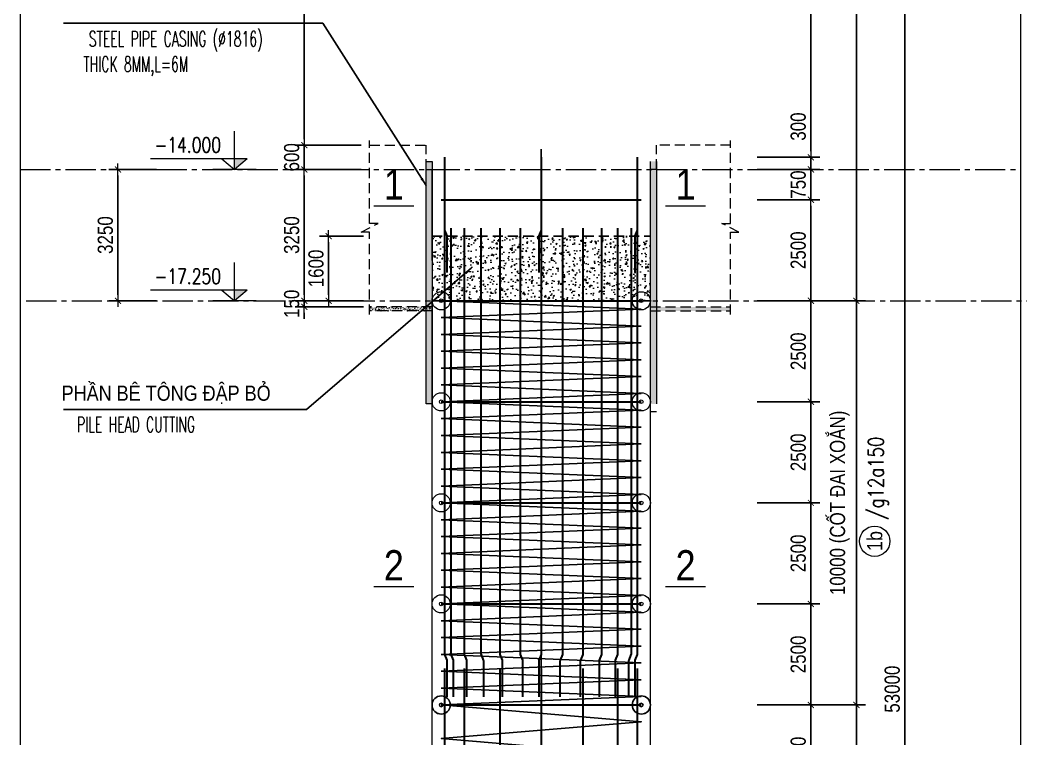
# Model space of a CAD drawing. Header units: millimetres. Extents: x -2123450 to -961021, y -260876 to 649159.
# Drawn here: x -1934815 to -1909907, y 478221 to 496004 of the extents above; entities that cross this region are included whole.
import ezdxf
from ezdxf.enums import TextEntityAlignment as Align

# ---------------------------------------------------------------- set-up
doc = ezdxf.new("R2010")
doc.units = ezdxf.units.MM
doc.header["$LTSCALE"] = 1000
doc.header["$MEASUREMENT"] = 0
doc.header["$PDMODE"] = 66
for name, pattern in [('CENTER', [2, 1.25, -0.25, 0.25, -0.25]), ('CENTER2', [1.125, 0.75, -0.125, 0.125, -0.125]), ('HIDDEN', [0.375, 0.25, -0.125])]:
    doc.linetypes.add(name, pattern=pattern)
doc.layers.get('DEFPOINTS').update_dxf_attribs({"linetype": 'CONTINUOUS'})
for name, color, linetype in [('01AXIS', 5, 'CENTER'), ('03BORER', 3, 'CONTINUOUS'), ('HIDEN', 9, 'HIDDEN'), ('NDC_S_REBAR DES.', 2, 'CONTINUOUS'), ('TEXT', 7, 'CONTINUOUS')]:
    doc.layers.add(name, color=color, linetype=linetype)
for name, color, linetype, lineweight in [('NDC_S_AXIS', 5, 'CENTER2', 15), ('NDC_S_CONTINUOUS', 3, 'CONTINUOUS', 20), ('NDC_S_DIM', 1, 'CONTINUOUS', 9), ('NDC_S_FOUNDATION NAME', 7, 'CONTINUOUS', 20), ('NDC_S_HATCH COLUMN AND WALL', 251, 'CONTINUOUS', 13), ('NDC_S_HATCH MATERIAL', 8, 'CONTINUOUS', 13), ('NDC_S_LEADER', 1, 'CONTINUOUS', 9), ('NDC_S_LEVEL', 3, 'CONTINUOUS', 20), ('NDC_S_LEVEL TEXT', 7, 'CONTINUOUS', 20), ('NDC_S_REBAR', 4, 'CONTINUOUS', 35), ('NDC_S_REBAR NO.', 7, 'CONTINUOUS', 20), ('NDC_S_REBAR NO. BOX', 1, 'CONTINUOUS', 9), ('NDC_S_REBAR SECTION', 6, 'CONTINUOUS', 25), ('NDC_S_STIRRUP', 2, 'CONTINUOUS', 25), ('NDC_S_VN TITLE', 6, 'CONTINUOUS', 9)]:
    doc.layers.add(name, color=color, linetype=linetype, lineweight=lineweight)
doc.styles.add('NDC_ARIAL', font='arial.ttf', dxfattribs={"width": 0.8})
doc.styles.add('NDC_ROMANS', font='romans.shx', dxfattribs={"width": 0.8, "bigfont": 'vns.shx'})
doc.styles.get("Standard").update_dxf_attribs({"font": 'romans.shx', "bigfont": 'vns.shx'})
doc.dimstyles.new('NDC_1-100', dxfattribs={"dimscale": 100, "dimtxt": 2.2, "dimasz": 1, "dimexe": 1.5, "dimexo": 2, "dimgap": 0.8, "dimtad": 1, "dimdec": 0, "dimdsep": 46, "dimtxsty": 'NDC_ARIAL', "dimblk": 'DIMMARK', "dimcen": 49999.938995, "dimdle": 1.5, "dimclrd": 1, "dimclre": 1, "dimclrt": 3, "dimadec": 0, "dimazin": 0, "dimtfac": 1, "dimtdec": 0, "dimtix": 1, "dimtmove": 2, "dimatfit": 3, "dimfxl": 1, "dimarcsym": 0})
doc.dimstyles.new('NDC_1-150', dxfattribs={"dimscale": 150, "dimtxt": 2.5, "dimasz": 1, "dimexe": 1.5, "dimexo": 0, "dimgap": 0.8, "dimtad": 1, "dimdec": 0, "dimdsep": 46, "dimtxsty": 'NDC_ARIAL', "dimblk": 'DIMMARK', "dimcen": 49999.938995, "dimdle": 1.5, "dimclrd": 1, "dimclre": 1, "dimclrt": 3, "dimadec": 0, "dimazin": 0, "dimtfac": 1, "dimtdec": 0, "dimtix": 1, "dimtmove": 2, "dimatfit": 3, "dimfxl": 1, "dimarcsym": 0})

# ---------------------------------------------------------------- blocks, each defined once
blk = doc.blocks.new('CON KE')
at = {"layer": 'NDC_S_CONTINUOUS'}
for radius in [225, 45]:
    blk.add_circle((-285322, 378614), radius, dxfattribs=at)
blk = doc.blocks.new('DIMMARK')
at = {"layer": 'NDC_S_DIM', "color": 1}
blk.add_line((-1.5, 0), (1, 0), dxfattribs=at)
at = {"layer": 'NDC_S_DIM', "color": 2, "const_width": 0.15}
blk.add_lwpolyline([(-0.5, -0.5), (0.5, 0.5)], dxfattribs=at)
blk = doc.blocks.new('*D240')
at = {"layer": 'DEFPOINTS', "color": 0, "transparency": 16777216}
for p in [(-1727342, 365106), (-1726013, 365106), (-1727342, 362606)]:
    blk.add_point(p, dxfattribs=at)
at = {"layer": 'NDC_S_DIM', "color": 1, "lineweight": -2, "transparency": 16777216}
for p, q in [((-1727342, 365106), (-1725788, 365106)), ((-1726013, 362756), (-1726013, 364956)), ((-1727342, 362606), (-1725788, 362606))]:
    blk.add_line(p, q, dxfattribs=at)
at = {"layer": 'NDC_S_DIM', "color": 1, "lineweight": -2, "transparency": 16777216, "xscale": 150, "yscale": 150, "zscale": 150}
for p, rotation in [((-1726013, 365106), 90), ((-1726013, 362606), 270)]:
    blk.add_blockref('DIMMARK', p, dxfattribs=dict(at, rotation=rotation))
at = {"layer": 'NDC_S_DIM', "color": 3, "transparency": 16777216, "insert": (-1726324, 363856), "char_height": 375, "attachment_point": 5, "rotation": 90, "style": 'NDC_ARIAL'}
blk.add_mtext('2500', dxfattribs=at)
blk = doc.blocks.new('*D241')
at = {"layer": 'DEFPOINTS', "color": 0, "transparency": 16777216}
for p in [(-1727342, 367606), (-1726013, 367606), (-1727342, 365106)]:
    blk.add_point(p, dxfattribs=at)
at = {"layer": 'NDC_S_DIM', "color": 1, "lineweight": -2, "transparency": 16777216}
for p, q in [((-1727342, 367606), (-1725788, 367606)), ((-1726013, 365256), (-1726013, 367456)), ((-1727342, 365106), (-1725788, 365106))]:
    blk.add_line(p, q, dxfattribs=at)
at = {"layer": 'NDC_S_DIM', "color": 1, "lineweight": -2, "transparency": 16777216, "xscale": 150, "yscale": 150, "zscale": 150}
for p, rotation in [((-1726013, 367606), 90), ((-1726013, 365106), 270)]:
    blk.add_blockref('DIMMARK', p, dxfattribs=dict(at, rotation=rotation))
at = {"layer": 'NDC_S_DIM', "color": 3, "transparency": 16777216, "insert": (-1726324, 366356), "char_height": 375, "attachment_point": 5, "rotation": 90, "style": 'NDC_ARIAL'}
blk.add_mtext('2500', dxfattribs=at)
blk = doc.blocks.new('*D242')
at = {"layer": 'DEFPOINTS', "color": 0, "transparency": 16777216}
for p in [(-1727342, 370106), (-1726013, 370106), (-1727342, 367606)]:
    blk.add_point(p, dxfattribs=at)
at = {"layer": 'NDC_S_DIM', "color": 1, "lineweight": -2, "transparency": 16777216}
for p, q in [((-1727342, 370106), (-1725788, 370106)), ((-1726013, 367756), (-1726013, 369956)), ((-1727342, 367606), (-1725788, 367606))]:
    blk.add_line(p, q, dxfattribs=at)
at = {"layer": 'NDC_S_DIM', "color": 1, "lineweight": -2, "transparency": 16777216, "xscale": 150, "yscale": 150, "zscale": 150}
for p, rotation in [((-1726013, 370106), 90), ((-1726013, 367606), 270)]:
    blk.add_blockref('DIMMARK', p, dxfattribs=dict(at, rotation=rotation))
at = {"layer": 'NDC_S_DIM', "color": 3, "transparency": 16777216, "insert": (-1726324, 368856), "char_height": 375, "attachment_point": 5, "rotation": 90, "style": 'NDC_ARIAL'}
blk.add_mtext('2500', dxfattribs=at)
blk = doc.blocks.new('*D243')
at = {"layer": 'DEFPOINTS', "color": 0, "transparency": 16777216}
for p in [(-1727342, 372606), (-1726013, 372606), (-1727342, 370106)]:
    blk.add_point(p, dxfattribs=at)
at = {"layer": 'NDC_S_DIM', "color": 1, "lineweight": -2, "transparency": 16777216}
for p, q in [((-1727342, 372606), (-1725788, 372606)), ((-1726013, 370256), (-1726013, 372456)), ((-1727342, 370106), (-1725788, 370106))]:
    blk.add_line(p, q, dxfattribs=at)
at = {"layer": 'NDC_S_DIM', "color": 1, "lineweight": -2, "transparency": 16777216, "xscale": 150, "yscale": 150, "zscale": 150}
for p, rotation in [((-1726013, 372606), 90), ((-1726013, 370106), 270)]:
    blk.add_blockref('DIMMARK', p, dxfattribs=dict(at, rotation=rotation))
at = {"layer": 'NDC_S_DIM', "color": 3, "transparency": 16777216, "insert": (-1726324, 371356), "char_height": 375, "attachment_point": 5, "rotation": 90, "style": 'NDC_ARIAL'}
blk.add_mtext('2500', dxfattribs=at)
blk = doc.blocks.new('*D1496')
at = {"layer": 'DEFPOINTS', "color": 0, "transparency": 16777216}
for p in [(-1727342, 359547), (-1726013, 359547), (-1727342, 357047)]:
    blk.add_point(p, dxfattribs=at)
at = {"layer": 'NDC_S_DIM', "color": 1, "lineweight": -2, "transparency": 16777216}
for p, q in [((-1727342, 359547), (-1725788, 359547)), ((-1726013, 357197), (-1726013, 359397)), ((-1727342, 357047), (-1725788, 357047))]:
    blk.add_line(p, q, dxfattribs=at)
at = {"layer": 'NDC_S_DIM', "color": 1, "lineweight": -2, "transparency": 16777216, "xscale": 150, "yscale": 150, "zscale": 150}
for p, rotation in [((-1726013, 359547), 90), ((-1726013, 357047), 270)]:
    blk.add_blockref('DIMMARK', p, dxfattribs=dict(at, rotation=rotation))
at = {"layer": 'NDC_S_DIM', "color": 3, "transparency": 16777216, "insert": (-1726324, 358297), "char_height": 375, "attachment_point": 5, "rotation": 90, "style": 'NDC_ARIAL'}
blk.add_mtext('2500', dxfattribs=at)
blk = doc.blocks.new('*D1668')
at = {"layer": 'DEFPOINTS', "color": 0, "transparency": 16777216}
for p in [(-1916580, 489060), (-1916580, 479060), (-1914126, 479060)]:
    blk.add_point(p, dxfattribs=at)
at = {"layer": 'NDC_S_DIM', "color": 1, "lineweight": -2, "transparency": 16777216}
for p, q in [((-1916580, 489060), (-1913901, 489060)), ((-1914126, 488910), (-1914126, 479210)), ((-1916580, 479060), (-1913901, 479060))]:
    blk.add_line(p, q, dxfattribs=at)
at = {"layer": 'NDC_S_DIM', "color": 1, "lineweight": -2, "transparency": 16777216, "xscale": 150, "yscale": 150, "zscale": 150}
for p, rotation in [((-1914126, 489060), 90), ((-1914126, 479060), 270)]:
    blk.add_blockref('DIMMARK', p, dxfattribs=dict(at, rotation=rotation))
at = {"layer": 'NDC_S_DIM', "color": 3, "transparency": 16777216, "insert": (-1914536, 484060), "char_height": 375, "attachment_point": 5, "rotation": 90, "style": 'NDC_ARIAL'}
blk.add_mtext('10000 (CỐT ĐAI XOẮN)', dxfattribs=at)
blk = doc.blocks.new('*D1669')
at = {"layer": 'DEFPOINTS', "color": 0, "transparency": 16777216}
for p in [(-1915380, 505950), (-1915380, 452950), (-1912926, 452950)]:
    blk.add_point(p, dxfattribs=at)
at = {"layer": 'NDC_S_DIM', "color": 1, "lineweight": -2, "transparency": 16777216}
for p, q in [((-1915380, 505950), (-1912701, 505950)), ((-1912926, 505800), (-1912926, 453100)), ((-1915380, 452950), (-1912701, 452950))]:
    blk.add_line(p, q, dxfattribs=at)
at = {"layer": 'NDC_S_DIM', "color": 1, "lineweight": -2, "transparency": 16777216, "xscale": 150, "yscale": 150, "zscale": 150}
for p, rotation in [((-1912926, 505950), 90), ((-1912926, 452950), 270)]:
    blk.add_blockref('DIMMARK', p, dxfattribs=dict(at, rotation=rotation))
at = {"layer": 'NDC_S_DIM', "color": 3, "transparency": 16777216, "insert": (-1913237, 479450), "char_height": 375, "attachment_point": 5, "rotation": 90, "style": 'NDC_ARIAL'}
blk.add_mtext('53000', dxfattribs=at)
blk = doc.blocks.new('*D1670')
at = {"layer": 'DEFPOINTS', "color": 0, "transparency": 16777216}
for p in [(-1916580, 479060), (-1916580, 452950), (-1914126, 452950)]:
    blk.add_point(p, dxfattribs=at)
at = {"layer": 'NDC_S_DIM', "color": 1, "lineweight": -2, "transparency": 16777216}
for p, q in [((-1916580, 479060), (-1913901, 479060)), ((-1914126, 478910), (-1914126, 453100)), ((-1916580, 452950), (-1913901, 452950))]:
    blk.add_line(p, q, dxfattribs=at)
at = {"layer": 'NDC_S_DIM', "color": 1, "lineweight": -2, "transparency": 16777216, "xscale": 150, "yscale": 150, "zscale": 150}
for p, rotation in [((-1914126, 479060), 90), ((-1914126, 452950), 270)]:
    blk.add_blockref('DIMMARK', p, dxfattribs=dict(at, rotation=rotation))
at = {"layer": 'NDC_S_DIM', "color": 3, "transparency": 16777216, "insert": (-1914536, 466005), "char_height": 375, "attachment_point": 5, "rotation": 90, "style": 'NDC_ARIAL'}
blk.add_mtext('26110 (CỐT ĐAI XOẮN)', dxfattribs=at)
blk = doc.blocks.new('*D1656')
at = {"layer": 'DEFPOINTS', "color": 0, "transparency": 16777216}
for p in [(-1926381, 505950), (-1927784, 492910), (-1926381, 492910)]:
    blk.add_point(p, dxfattribs=at)
at = {"layer": 'NDC_S_DIM', "color": 1, "lineweight": -2, "transparency": 16777216}
for p, q in [((-1926381, 505950), (-1928009, 505950)), ((-1927784, 505800), (-1927784, 493060)), ((-1926381, 492910), (-1928009, 492910))]:
    blk.add_line(p, q, dxfattribs=at)
at = {"layer": 'NDC_S_DIM', "color": 1, "lineweight": -2, "transparency": 16777216, "xscale": 150, "yscale": 150, "zscale": 150}
for p, rotation in [((-1927784, 505950), 90), ((-1927784, 492910), 270)]:
    blk.add_blockref('DIMMARK', p, dxfattribs=dict(at, rotation=rotation))
at = {"layer": 'NDC_S_DIM', "color": 3, "transparency": 16777216, "insert": (-1928096, 499430), "char_height": 375, "attachment_point": 5, "rotation": 90, "style": 'NDC_ARIAL'}
blk.add_mtext('13040', dxfattribs=at)
blk = doc.blocks.new('*D1657')
at = {"layer": 'DEFPOINTS', "color": 0, "transparency": 16777216}
for p in [(-1926381, 492310), (-1927784, 489060), (-1926381, 489060)]:
    blk.add_point(p, dxfattribs=at)
at = {"layer": 'NDC_S_DIM', "color": 1, "lineweight": -2, "transparency": 16777216}
for p, q in [((-1926381, 492310), (-1928009, 492310)), ((-1927784, 492160), (-1927784, 489210)), ((-1926381, 489060), (-1928009, 489060))]:
    blk.add_line(p, q, dxfattribs=at)
at = {"layer": 'NDC_S_DIM', "color": 1, "lineweight": -2, "transparency": 16777216, "xscale": 150, "yscale": 150, "zscale": 150}
for p, rotation in [((-1927784, 492310), 90), ((-1927784, 489060), 270)]:
    blk.add_blockref('DIMMARK', p, dxfattribs=dict(at, rotation=rotation))
at = {"layer": 'NDC_S_DIM', "color": 3, "transparency": 16777216, "insert": (-1928096, 490685), "char_height": 375, "attachment_point": 5, "rotation": 90, "style": 'NDC_ARIAL'}
blk.add_mtext('3250', dxfattribs=at)
blk = doc.blocks.new('*D1658')
at = {"layer": 'DEFPOINTS', "color": 0, "transparency": 16777216}
for p in [(-1926316, 489060), (-1927784, 488910), (-1926316, 488910)]:
    blk.add_point(p, dxfattribs=at)
at = {"layer": 'NDC_S_DIM', "color": 1, "lineweight": -2, "transparency": 16777216}
for p, q in [((-1927784, 489210), (-1927784, 489360)), ((-1926316, 489060), (-1928009, 489060)), ((-1927784, 489060), (-1927784, 488910)), ((-1926316, 488910), (-1928009, 488910)), ((-1927784, 488760), (-1927784, 488610))]:
    blk.add_line(p, q, dxfattribs=at)
at = {"layer": 'NDC_S_DIM', "color": 1, "lineweight": -2, "transparency": 16777216, "xscale": 150, "yscale": 150, "zscale": 150}
for p, rotation in [((-1927784, 489060), 270), ((-1927784, 488910), 90)]:
    blk.add_blockref('DIMMARK', p, dxfattribs=dict(at, rotation=rotation))
at = {"layer": 'NDC_S_DIM', "color": 3, "transparency": 16777216, "insert": (-1928096, 488985), "char_height": 375, "attachment_point": 5, "rotation": 90, "style": 'NDC_ARIAL'}
blk.add_mtext('150', dxfattribs=at)
blk = doc.blocks.new('*D1659')
at = {"layer": 'DEFPOINTS', "color": 0, "transparency": 16777216}
for p in [(-1926316, 490660), (-1927182, 489060), (-1926316, 489060)]:
    blk.add_point(p, dxfattribs=at)
at = {"layer": 'NDC_S_DIM', "color": 1, "lineweight": -2, "transparency": 16777216}
for p, q in [((-1926316, 490660), (-1927407, 490660)), ((-1927182, 490510), (-1927182, 489210)), ((-1926316, 489060), (-1927407, 489060))]:
    blk.add_line(p, q, dxfattribs=at)
at = {"layer": 'NDC_S_DIM', "color": 1, "lineweight": -2, "transparency": 16777216, "xscale": 150, "yscale": 150, "zscale": 150}
for p, rotation in [((-1927182, 490660), 90), ((-1927182, 489060), 270)]:
    blk.add_blockref('DIMMARK', p, dxfattribs=dict(at, rotation=rotation))
at = {"layer": 'NDC_S_DIM', "color": 3, "transparency": 16777216, "insert": (-1927494, 489860), "char_height": 375, "attachment_point": 5, "rotation": 90, "style": 'NDC_ARIAL'}
blk.add_mtext('1600', dxfattribs=at)
blk = doc.blocks.new('*D1660')
at = {"layer": 'DEFPOINTS', "color": 0, "transparency": 16777216}
for p in [(-1916580, 491560), (-1916580, 489060), (-1915251, 489060)]:
    blk.add_point(p, dxfattribs=at)
at = {"layer": 'NDC_S_DIM', "color": 1, "lineweight": -2, "transparency": 16777216}
for p, q in [((-1916580, 491560), (-1915026, 491560)), ((-1915251, 491410), (-1915251, 489210)), ((-1916580, 489060), (-1915026, 489060))]:
    blk.add_line(p, q, dxfattribs=at)
at = {"layer": 'NDC_S_DIM', "color": 1, "lineweight": -2, "transparency": 16777216, "xscale": 150, "yscale": 150, "zscale": 150}
for p, rotation in [((-1915251, 491560), 90), ((-1915251, 489060), 270)]:
    blk.add_blockref('DIMMARK', p, dxfattribs=dict(at, rotation=rotation))
at = {"layer": 'NDC_S_DIM', "color": 3, "transparency": 16777216, "insert": (-1915563, 490310), "char_height": 375, "attachment_point": 5, "rotation": 90, "style": 'NDC_ARIAL'}
blk.add_mtext('2500', dxfattribs=at)
blk = doc.blocks.new('*D1661')
at = {"layer": 'DEFPOINTS', "color": 0, "transparency": 16777216}
for p in [(-1916580, 505950), (-1914126, 505950), (-1916580, 489060)]:
    blk.add_point(p, dxfattribs=at)
at = {"layer": 'NDC_S_DIM', "color": 1, "lineweight": -2, "transparency": 16777216}
for p, q in [((-1916580, 505950), (-1913901, 505950)), ((-1914126, 489210), (-1914126, 505800)), ((-1916580, 489060), (-1913901, 489060))]:
    blk.add_line(p, q, dxfattribs=at)
at = {"layer": 'NDC_S_DIM', "color": 1, "lineweight": -2, "transparency": 16777216, "xscale": 150, "yscale": 150, "zscale": 150}
for p, rotation in [((-1914126, 505950), 90), ((-1914126, 489060), 270)]:
    blk.add_blockref('DIMMARK', p, dxfattribs=dict(at, rotation=rotation))
at = {"layer": 'NDC_S_DIM', "color": 3, "transparency": 16777216, "insert": (-1914437, 497505), "char_height": 375, "attachment_point": 5, "rotation": 90, "style": 'NDC_ARIAL'}
blk.add_mtext('16890', dxfattribs=at)
blk = doc.blocks.new('*D1662')
at = {"layer": 'DEFPOINTS', "color": 0, "transparency": 16777216}
for p in [(-1916580, 505950), (-1915251, 505950), (-1916580, 492610)]:
    blk.add_point(p, dxfattribs=at)
at = {"layer": 'NDC_S_DIM', "color": 1, "lineweight": -2, "transparency": 16777216}
for p, q in [((-1916580, 505950), (-1915026, 505950)), ((-1915251, 492760), (-1915251, 505800)), ((-1916580, 492610), (-1915026, 492610))]:
    blk.add_line(p, q, dxfattribs=at)
at = {"layer": 'NDC_S_DIM', "color": 1, "lineweight": -2, "transparency": 16777216, "xscale": 150, "yscale": 150, "zscale": 150}
for p, rotation in [((-1915251, 505950), 90), ((-1915251, 492610), 270)]:
    blk.add_blockref('DIMMARK', p, dxfattribs=dict(at, rotation=rotation))
at = {"layer": 'NDC_S_DIM', "color": 3, "transparency": 16777216, "insert": (-1915563, 499280), "char_height": 375, "attachment_point": 5, "rotation": 90, "style": 'NDC_ARIAL'}
blk.add_mtext('13340', dxfattribs=at)
blk = doc.blocks.new('*D1663')
at = {"layer": 'DEFPOINTS', "color": 0, "transparency": 16777216}
for p in [(-1916580, 492310), (-1916580, 491560), (-1915251, 491560)]:
    blk.add_point(p, dxfattribs=at)
at = {"layer": 'NDC_S_DIM', "color": 1, "lineweight": -2, "transparency": 16777216}
for p, q in [((-1915251, 492460), (-1915251, 492610)), ((-1916580, 492310), (-1915026, 492310)), ((-1915251, 492310), (-1915251, 491560)), ((-1916580, 491560), (-1915026, 491560)), ((-1915251, 491410), (-1915251, 491260))]:
    blk.add_line(p, q, dxfattribs=at)
at = {"layer": 'NDC_S_DIM', "color": 1, "lineweight": -2, "transparency": 16777216, "xscale": 150, "yscale": 150, "zscale": 150}
for p, rotation in [((-1915251, 492310), 270), ((-1915251, 491560), 90)]:
    blk.add_blockref('DIMMARK', p, dxfattribs=dict(at, rotation=rotation))
at = {"layer": 'NDC_S_DIM', "color": 3, "transparency": 16777216, "insert": (-1915563, 491935), "char_height": 375, "attachment_point": 5, "rotation": 90, "style": 'NDC_ARIAL'}
blk.add_mtext('750', dxfattribs=at)
blk = doc.blocks.new('*D1664')
at = {"layer": 'DEFPOINTS', "color": 0, "transparency": 16777216}
for p in [(-1916580, 492610), (-1916580, 492310), (-1915251, 492310)]:
    blk.add_point(p, dxfattribs=at)
at = {"layer": 'NDC_S_DIM', "color": 1, "lineweight": -2, "transparency": 16777216}
for p, q in [((-1915251, 492760), (-1915251, 492910)), ((-1916580, 492610), (-1915026, 492610)), ((-1915251, 492610), (-1915251, 492310)), ((-1916580, 492310), (-1915026, 492310)), ((-1915251, 492160), (-1915251, 492010))]:
    blk.add_line(p, q, dxfattribs=at)
at = {"layer": 'NDC_S_DIM', "color": 1, "lineweight": -2, "transparency": 16777216, "xscale": 150, "yscale": 150, "zscale": 150}
for p, rotation in [((-1915251, 492610), 270), ((-1915251, 492310), 90)]:
    blk.add_blockref('DIMMARK', p, dxfattribs=dict(at, rotation=rotation))
at = {"layer": 'NDC_S_DIM', "color": 3, "transparency": 16777216, "insert": (-1915563, 493370), "char_height": 375, "attachment_point": 5, "rotation": 90, "style": 'NDC_ARIAL'}
blk.add_mtext('300', dxfattribs=at)
blk = doc.blocks.new('COT CAO DO')
at = {"layer": 'NDC_S_LEVEL'}
h = blk.add_hatch(color=256, dxfattribs=at)
h.dxf.hatch_style = 1
h.paths.add_polyline_path([(48207, 284502), (48521, 284502), (48207, 284239)])
for p, q in [((48207, 284239), (48207, 285183)), ((48521, 284502), (46132, 284502)), ((47893, 284502), (48207, 284239)), ((48521, 284502), (48207, 284239)), ((48745, 284239), (47669, 284239))]:
    blk.add_line(p, q, dxfattribs=at)
blk = doc.blocks.new('*D1665')
at = {"layer": 'DEFPOINTS', "color": 0, "transparency": 16777216}
for p in [(-1927784, 492910), (-1926381, 492910), (-1926381, 492310)]:
    blk.add_point(p, dxfattribs=at)
at = {"layer": 'NDC_S_DIM', "color": 1, "lineweight": -2, "transparency": 16777216}
for p, q in [((-1927784, 493060), (-1927784, 493210)), ((-1926381, 492910), (-1928009, 492910)), ((-1927784, 492310), (-1927784, 492910)), ((-1926381, 492310), (-1928009, 492310)), ((-1927784, 492160), (-1927784, 492010))]:
    blk.add_line(p, q, dxfattribs=at)
at = {"layer": 'NDC_S_DIM', "color": 1, "lineweight": -2, "transparency": 16777216, "xscale": 150, "yscale": 150, "zscale": 150}
for p, rotation in [((-1927784, 492910), 270), ((-1927784, 492310), 90)]:
    blk.add_blockref('DIMMARK', p, dxfattribs=dict(at, rotation=rotation))
at = {"layer": 'NDC_S_DIM', "color": 3, "transparency": 16777216, "insert": (-1928096, 492610), "char_height": 375, "attachment_point": 5, "rotation": 90, "style": 'NDC_ARIAL'}
blk.add_mtext('600', dxfattribs=at)
blk = doc.blocks.new('*D1671')
at = {"layer": 'DEFPOINTS', "color": 0, "transparency": 16777216}
for p in [(-1931444, 492310), (-1932394, 489060), (-1931444, 489060)]:
    blk.add_point(p, dxfattribs=at)
at = {"layer": 'NDC_S_DIM', "color": 1, "lineweight": -2, "transparency": 16777216}
for p, q in [((-1931444, 492310), (-1932619, 492310)), ((-1932394, 492160), (-1932394, 489210)), ((-1931444, 489060), (-1932619, 489060))]:
    blk.add_line(p, q, dxfattribs=at)
at = {"layer": 'NDC_S_DIM', "color": 1, "lineweight": -2, "transparency": 16777216, "xscale": 150, "yscale": 150, "zscale": 150}
for p, rotation in [((-1932394, 492310), 90), ((-1932394, 489060), 270)]:
    blk.add_blockref('DIMMARK', p, dxfattribs=dict(at, rotation=rotation))
at = {"layer": 'NDC_S_DIM', "color": 3, "transparency": 16777216, "insert": (-1932706, 490685), "char_height": 375, "attachment_point": 5, "rotation": 90, "style": 'NDC_ARIAL'}
blk.add_mtext('3250', dxfattribs=at)
blk = doc.blocks.new('*U239')
at = {"layer": 'NDC_S_REBAR'}
for p, q in [((-1735159.4, 372606.2), (-1730209.4, 372606.2)), ((-1735159.4, 370106.2), (-1730209.4, 370106.2)), ((-1735159.4, 370106.2), (-1730209.4, 370106.2)), ((-1735159.4, 367606.2), (-1730209.4, 367606.2)), ((-1735159.4, 367606.2), (-1730209.4, 367606.2)), ((-1735159.4, 365106.2), (-1730209.4, 365106.2)), ((-1735159.4, 365106.2), (-1730209.4, 365106.2)), ((-1735159.4, 362606.2), (-1730209.4, 362606.2))]:
    blk.add_line(p, q, dxfattribs=at)
at = {"layer": 'NDC_S_STIRRUP'}
for p, q in [((-1730209.4, 372397.9), (-1735159.4, 372606.2)), ((-1735159.4, 372189.6), (-1730209.4, 372397.9)), ((-1730209.4, 371981.2), (-1735159.4, 372189.6)), ((-1735159.4, 371772.9), (-1730209.4, 371981.2)), ((-1730209.4, 371564.6), (-1735159.4, 371772.9)), ((-1735159.4, 371356.2), (-1730209.4, 371564.6)), ((-1730209.4, 371147.9), (-1735159.4, 371356.2)), ((-1735159.4, 370939.6), (-1730209.4, 371147.9)), ((-1730209.4, 370731.2), (-1735159.4, 370939.6)), ((-1735159.4, 370522.9), (-1730209.4, 370731.2)), ((-1730209.4, 370314.6), (-1735159.4, 370522.9)), ((-1735159.4, 370106.2), (-1730209.4, 370314.6)), ((-1730209.4, 369897.9), (-1735159.4, 370106.2)), ((-1735159.4, 369689.6), (-1730209.4, 369897.9)), ((-1730209.4, 369481.2), (-1735159.4, 369689.6)), ((-1735159.4, 369272.9), (-1730209.4, 369481.2)), ((-1730209.4, 369064.6), (-1735159.4, 369272.9)), ((-1735159.4, 368856.2), (-1730209.4, 369064.6)), ((-1730209.4, 368647.9), (-1735159.4, 368856.2)), ((-1735159.4, 368439.6), (-1730209.4, 368647.9)), ((-1730209.4, 368231.2), (-1735159.4, 368439.6)), ((-1735159.4, 368022.9), (-1730209.4, 368231.2)), ((-1730209.4, 367814.6), (-1735159.4, 368022.9)), ((-1735159.4, 367606.2), (-1730209.4, 367814.6)), ((-1730209.4, 367397.9), (-1735159.4, 367606.2)), ((-1735159.4, 367189.6), (-1730209.4, 367397.9)), ((-1730209.4, 366981.2), (-1735159.4, 367189.6)), ((-1735159.4, 366772.9), (-1730209.4, 366981.2)), ((-1730209.4, 366564.6), (-1735159.4, 366772.9)), ((-1735159.4, 366356.2), (-1730209.4, 366564.6)), ((-1730209.4, 366147.9), (-1735159.4, 366356.2)), ((-1735159.4, 365939.6), (-1730209.4, 366147.9)), ((-1730209.4, 365731.2), (-1735159.4, 365939.6)), ((-1735159.4, 365522.9), (-1730209.4, 365731.2)), ((-1730209.4, 365314.6), (-1735159.4, 365522.9)), ((-1735159.4, 365106.2), (-1730209.4, 365314.6)), ((-1730209.4, 364897.9), (-1735159.4, 365106.2)), ((-1735159.4, 364689.6), (-1730209.4, 364897.9)), ((-1730209.4, 364481.2), (-1735159.4, 364689.6)), ((-1735159.4, 364272.9), (-1730209.4, 364481.2)), ((-1730209.4, 364064.6), (-1735159.4, 364272.9)), ((-1735159.4, 363856.2), (-1730209.4, 364064.6)), ((-1730209.4, 363647.9), (-1735159.4, 363856.2)), ((-1735159.4, 363439.6), (-1730209.4, 363647.9)), ((-1730209.4, 363231.2), (-1735159.4, 363439.6)), ((-1735159.4, 363022.9), (-1730209.4, 363231.2)), ((-1730209.4, 362814.6), (-1735159.4, 363022.9)), ((-1735159.4, 362606.2), (-1730209.4, 362814.6))]:
    blk.add_line(p, q, dxfattribs=at)
at = {"layer": 'NDC_S_REBAR SECTION'}
for p in [(-1449837, -6007.5), (-1449837, -6007.5), (-1444887, -6007.5), (-1449837, -8507.5), (-1449837, -8507.5), (-1449837, -8507.5), (-1444887, -8507.5), (-1444887, -8507.5), (-1449837, -11007.5), (-1449837, -11007.5), (-1449837, -11007.5), (-1444887, -11007.5), (-1444887, -11007.5), (-1449837, -13507.5), (-1449837, -13507.5), (-1449837, -13507.5), (-1444887, -13507.5), (-1444887, -13507.5), (-1449837, -16007.5), (-1444887, -16007.5)]:
    blk.add_blockref('CON KE', p, dxfattribs=at)
at = {"layer": 'NDC_S_DIM'}
for base, p1, p2, picture, middle in [((-1726012.7, 372606.2), (-1727341.6, 370106.2), (-1727341.6, 372606.2), '*D243', (-1726324.2, 371356.2)), ((-1726012.7, 370106.2), (-1727341.6, 367606.2), (-1727341.6, 370106.2), '*D242', (-1726324.2, 368856.2)), ((-1726012.7, 367606.2), (-1727341.6, 365106.2), (-1727341.6, 367606.2), '*D241', (-1726324.2, 366356.2)), ((-1726012.7, 365106.2), (-1727341.6, 362606.2), (-1727341.6, 365106.2), '*D240', (-1726324.2, 363856.2))]:
    dim = blk.add_linear_dim(base=base, p1=p1, p2=p2, angle=90, dimstyle='NDC_1-150', dxfattribs=at)
    dim.commit()
    dim.dimension.update_dxf_attribs({"geometry": picture, "text_midpoint": middle})
blk = doc.blocks.new('*U1495')
at = {"layer": 'NDC_S_REBAR'}
blk.add_line((-1735159.4, 359547.3), (-1730209.4, 359547.3), dxfattribs=at)
blk.add_line((-1735159.4, 359547.3), (-1730209.4, 359547.3), dxfattribs=at)
at = {"layer": 'NDC_S_STIRRUP'}
blk.add_lwpolyline([(-1735159.4, 357047.3), (-1730215.4, 357462.9, 0.8498629), (-1730215.4, 357464.9), (-1735159.4, 357880.6), (-1730209.4, 358297.3), (-1735159.4, 358713.9), (-1730209.4, 359130.6), (-1735159.4, 359547.3)], format="xyb", dxfattribs=at)
at = {"layer": 'NDC_S_REBAR SECTION', "xscale": -1, "rotation": 180}
for p in [(-1449837, 738161), (-1449837, 738161), (-1444887, 738161), (-1444887, 738161)]:
    blk.add_blockref('CON KE', p, dxfattribs=at)
at = {"layer": 'NDC_S_DIM'}
dim = blk.add_linear_dim(base=(-1726012.7, 359547.3), p1=(-1727341.6, 357047.3), p2=(-1727341.6, 359547.3), angle=90, dimstyle='NDC_1-150', dxfattribs=at)
dim.commit()
dim.dimension.update_dxf_attribs({"geometry": '*D1496', "text_midpoint": (-1726324.2, 358297.3)})

msp = doc.modelspace()

# ---------------------------------------------------------------- hatches: boundary and pattern name
at = {"layer": 'NDC_S_HATCH COLUMN AND WALL', "lineweight": 100}
h = msp.add_hatch(color=256, dxfattribs=at)
h.dxf.hatch_style = 1
h.paths.add_polyline_path([(-1924772.8, 486509.88), (-1924622.8, 486509.88), (-1924622.8, 492509.88), (-1924772.8, 492509.88)])
h = msp.add_hatch(color=256, dxfattribs=at)
h.dxf.hatch_style = 1
h.paths.add_polyline_path([(-1919222.8, 486509.88), (-1919072.8, 486509.88), (-1919072.8, 492509.88), (-1919222.8, 492509.88)])
at = {"layer": 'NDC_S_HATCH MATERIAL'}
h = msp.add_hatch(dxfattribs=at)
h.set_pattern_fill('AR-CONC', color=256, scale=50)
h.set_pattern_definition([(50, (-435290.97, 110789.32), (358.63009, -31.37607), [37.5, -412.5]), (355, (-435290.97, 110789.32), (-69.37567, 376.09607), [30, -330]), (100.451444, (-435261.1, 110786.7), (289.25442, 344.719995), [31.8701, -350.57106]), (46.1842, (-435290.97, 110889.32), (533.62067, -82.75964), [56.25, -618.75]), (96.635635, (-435246.5, 110882.43), (467.33097, 487.0593), [47.80517, -525.85688]), (351.184164, (-435290.97, 110889.3), (467.33097, 487.0593), [45, -495]), (21, (-435240.97, 110864.32), (298.453526, -201.309445), [37.5, -412.5]), (326, (-435240.97, 110864.32), (121.65767, 362.57502), [30, -330]), (71.451445, (-435216.1, 110847.55), (420.11119, 161.26558), [31.870095, -350.57106]), (37.5, (-435290.97, 110789.32), (6.079928, 166.446927), [0, -326, 0, -335, 0, -331.25]), (7.5, (-435290.97, 110789.32), (131.534769, 197.205856), [0, -191, 0, -318.5, 0, -126.25]), (327.5, (-435402.47, 110789.32), (266.911218, -11.277436), [0, -125, 0, -390, 0, -517.5]), (317.5, (-435452.47, 110789.32), (291.593085, 50.05249), [0, -162.5, 0, -259, 0, -367.5])])
h.paths.add_polyline_path([(-1919222.8, 489059.88), (-1919222.8, 490659.88), (-1924622.8, 490659.88), (-1924622.8, 489059.88)])
at = {"layer": 'NDC_S_HATCH MATERIAL', "linetype": 'HIDDEN'}
h = msp.add_hatch(dxfattribs=at)
h.set_pattern_fill('AR-CONC', color=256, scale=10)
h.set_pattern_definition([(50, (-1576341.193, 65648.79), (71.726018, -6.2752135), [7.5, -82.5]), (355, (-1576341.19, 65648.79), (-13.875133, 75.219213), [6, -66]), (100.451444, (-1576335.216, 65648.27), (57.850885, 68.943999), [6.374019, -70.114211]), (46.1842, (-1576341.19, 65668.79), (106.724133, -16.551928), [11.25, -123.75]), (96.635635, (-1576332.3, 65667.41), (93.466195, 97.41186), [9.561034, -105.171376]), (351.184164, (-1576341.19, 65668.79), (93.466195, 97.41186), [9, -99]), (21, (-1576331.193, 65663.79), (59.690705, -40.261889), [7.5, -82.5]), (326, (-1576331.19, 65663.79), (24.331533, 72.5150045), [6, -66]), (71.451445, (-1576326.22, 65660.44), (84.022238, 32.253115), [6.374019, -70.114211]), (37.5, (-1576341.193, 65648.793), (1.2159855, 33.2893854), [0, -65.2, 0, -67, 0, -66.25]), (7.5, (-1576341.193, 65648.793), (26.3069537, 39.4411712), [0, -38.2, 0, -63.7, 0, -25.25]), (327.5, (-1576363.493, 65648.793), (53.3822436, -2.2554872), [0, -25, 0, -78, 0, -103.5]), (317.5, (-1576373.493, 65648.793), (58.318617, 10.0104982), [0, -32.5, 0, -51.8, 0, -73.5])])
h.paths.add_polyline_path([(-1924622.8, 488909.88), (-1926169.29, 488909.88), (-1926169.29, 488809.88), (-1924622.8, 488809.88)])
h = msp.add_hatch(dxfattribs=at)
h.set_pattern_fill('AR-CONC', color=256, scale=10)
h.set_pattern_definition([(50, (-1578072.76, 65648.79), (71.726018, -6.2752135), [7.5, -82.5]), (355, (-1578072.76, 65648.79), (-13.875133, 75.219213), [6, -66]), (100.451444, (-1578066.78, 65648.27), (57.850885, 68.943999), [6.374019, -70.114211]), (46.1842, (-1578072.76, 65668.79), (106.724133, -16.551928), [11.25, -123.75]), (96.635635, (-1578063.87, 65667.41), (93.466195, 97.41186), [9.561034, -105.171376]), (351.184164, (-1578072.76, 65668.79), (93.466195, 97.41186), [9, -99]), (21, (-1578062.76, 65663.79), (59.690705, -40.261889), [7.5, -82.5]), (326, (-1578062.76, 65663.79), (24.331533, 72.515005), [6, -66]), (71.451445, (-1578057.786, 65660.44), (84.022238, 32.253115), [6.374019, -70.114211]), (37.5, (-1578072.76, 65648.793), (1.2159855, 33.2893854), [0, -65.2, 0, -67, 0, -66.25]), (7.5, (-1578072.76, 65648.793), (26.3069537, 39.4411712), [0, -38.2, 0, -63.7, 0, -25.25]), (327.5, (-1578095.06, 65648.793), (53.3822436, -2.2554872), [0, -25, 0, -78, 0, -103.5]), (317.5, (-1578105.06, 65648.793), (58.318617, 10.0104982), [0, -32.5, 0, -51.8, 0, -73.5])])
h.paths.add_polyline_path([(-1919072.8, 488909.88), (-1917240.73, 488909.88), (-1917240.73, 488809.88), (-1919072.8, 488809.88)])

# ---------------------------------------------------------------- linework, layer by layer
at = {"layer": '01AXIS'}
msp.add_line((-1921922.8, 492809.88), (-1921922.8, 450989.38), dxfattribs=at)
at = {"layer": 'HIDEN'}
for p, q in [((-1924622.8, 490659.88), (-1919222.8, 490659.88)), ((-1924622.8, 489059.88), (-1919222.8, 489059.88))]:
    msp.add_line(p, q, dxfattribs=at)
at = {"layer": 'NDC_S_AXIS', "color": 1}
for p, q in [((-1934815.03, 492309.88), (-1910057.26, 492309.88)), ((-1934665.03, 489059.88), (-1909907.26, 489059.88))]:
    msp.add_line(p, q, dxfattribs=at)
at = {"layer": 'NDC_S_CONTINUOUS'}
for p, q in [((-1934815.03, 511820.66), (-1934815.03, 450461.47)), ((-1910057.26, 450405.87), (-1910057.26, 511820.66)), ((-1919222.8, 486509.88), (-1919222.8, 492509.88)), ((-1919072.8, 492509.88), (-1919072.8, 486509.88)), ((-1924772.8, 492309.88), (-1924622.8, 492309.88)), ((-1924622.8, 490059.88), (-1924622.8, 492309.88)), ((-1919072.8, 492309.88), (-1919222.8, 492309.88)), ((-1924622.8, 452949.88), (-1924622.8, 489024.88)), ((-1919222.8, 452949.88), (-1919222.8, 489024.88)), ((-1919072.8, 486309.88), (-1919222.8, 486309.88))]:
    msp.add_line(p, q, dxfattribs=at)
msp.add_lwpolyline([(-1924772.8, 492509.88), (-1924622.8, 492509.88), (-1924622.8, 486509.88), (-1924772.8, 486509.88)], close=True, dxfattribs=at)
at = {"layer": 'NDC_S_HATCH MATERIAL', "linetype": 'HIDDEN'}
for p, q in [((-1926169.29, 492909.88), (-1924772.8, 492909.88)), ((-1924772.8, 492309.88), (-1924772.8, 492909.88)), ((-1917240.73, 492909.88), (-1919072.8, 492909.88)), ((-1919072.8, 492309.88), (-1919072.8, 492909.88)), ((-1924622.8, 488909.88), (-1926169.29, 488909.88)), ((-1924622.8, 488809.88), (-1926169.29, 488809.88)), ((-1919222.8, 488909.88), (-1917240.73, 488909.88)), ((-1919222.8, 488809.88), (-1917240.73, 488809.88))]:
    msp.add_line(p, q, dxfattribs=at)
for points in [[(-1926169.29, 488716.65), (-1926169.29, 490760.49), (-1926379.29, 490760.49), (-1925959.29, 490970.49), (-1926169.29, 490970.49), (-1926169.29, 493024.14)], [(-1917240.73, 488716.65), (-1917240.73, 490760.49), (-1917030.73, 490760.49), (-1917450.73, 490970.49), (-1917240.73, 490970.49), (-1917240.73, 493024.14)]]:
    msp.add_lwpolyline(points, dxfattribs=at)
at = {"layer": 'NDC_S_REBAR'}
msp.add_line((-1924397.8, 491559.88), (-1919447.8, 491559.88), dxfattribs=at)
for points in [[(-1924245.77, 489759.88), (-1924245.77, 490654.1, 0.09541457), (-1924247.91, 490665.24), (-1924303.62, 490804.51, -0.09541457), (-1924305.77, 490815.65), (-1924305.77, 492609.88)], [(-1921922.8, 492609.88), (-1921922.8, 490809.88), (-1921980.66, 490665.24, 0.09541457), (-1921982.8, 490654.1), (-1921982.8, 489759.88)], [(-1919599.84, 489759.88), (-1919599.84, 490654.1, -0.09541457), (-1919597.69, 490665.24), (-1919541.98, 490804.51, 0.09541457), (-1919539.84, 490815.65), (-1919539.84, 492609.88)], [(-1924245.77, 479259.88), (-1924245.77, 480154.1, 0.09541457), (-1924247.91, 480165.24), (-1924303.62, 480304.51, -0.09541457), (-1924305.77, 480315.65), (-1924305.77, 490859.88)], [(-1924093.61, 479259.88), (-1924093.61, 480154.1, 0.09541457), (-1924095.75, 480165.24), (-1924151.46, 480304.51, -0.09541457), (-1924153.61, 480315.65), (-1924153.61, 490859.88)], [(-1923759.95, 479259.88), (-1923759.95, 480154.1, 0.09541457), (-1923762.09, 480165.24), (-1923817.8, 480304.51, -0.09541457), (-1923819.95, 480315.65), (-1923819.95, 490859.88)], [(-1923413.38, 490859.88), (-1923413.38, 480315.65, 0.09541457), (-1923411.23, 480304.51), (-1923355.52, 480165.24, -0.09541457), (-1923353.38, 480154.1), (-1923353.38, 479259.88)], [(-1922949.53, 490859.88), (-1922949.53, 480315.65, 0.09541457), (-1922947.38, 480304.51), (-1922891.67, 480165.24, -0.09541457), (-1922889.53, 480154.1), (-1922889.53, 479259.88)], [(-1922446.22, 490859.88), (-1922446.22, 480315.65, 0.09541457), (-1922444.08, 480304.51), (-1922388.37, 480165.24, -0.09541457), (-1922386.22, 480154.1), (-1922386.22, 479259.88)], [(-1921922.8, 490859.88), (-1921922.8, 480309.88), (-1921980.66, 480165.24, 0.09541457), (-1921982.8, 480154.1), (-1921982.8, 479259.88)], [(-1921399.38, 490859.88), (-1921399.38, 480309.88), (-1921457.24, 480165.24, 0.09541457), (-1921459.38, 480154.1), (-1921459.38, 479259.88)], [(-1920896.08, 490859.88), (-1920896.08, 480309.88), (-1920953.93, 480165.24, 0.09541457), (-1920956.08, 480154.1), (-1920956.08, 479259.88)], [(-1920432.23, 490859.88), (-1920432.23, 480309.88), (-1920490.08, 480165.24, 0.09541457), (-1920492.23, 480154.1), (-1920492.23, 479259.88)], [(-1920085.66, 479259.88), (-1920085.66, 480154.1, -0.09541457), (-1920083.51, 480165.24), (-1920027.8, 480304.51, 0.09541457), (-1920025.66, 480315.65), (-1920025.66, 490859.88)], [(-1919752, 479259.88), (-1919752, 480154.1, -0.09541457), (-1919749.85, 480165.24), (-1919694.14, 480304.51, 0.09541457), (-1919692, 480315.65), (-1919692, 490859.88)], [(-1919599.84, 479259.88), (-1919599.84, 480154.1, -0.09541457), (-1919597.69, 480165.24), (-1919541.98, 480304.51, 0.09541457), (-1919539.84, 480315.65), (-1919539.84, 490859.88)], [(-1924245.77, 468359.88), (-1924245.77, 469254.1, 0.09541457), (-1924247.91, 469265.24), (-1924303.62, 469404.51, -0.09541457), (-1924305.77, 469415.65), (-1924305.77, 479959.88)], [(-1923759.95, 468359.88), (-1923759.95, 469254.1, 0.09541457), (-1923762.09, 469265.24), (-1923817.8, 469404.51, -0.09541457), (-1923819.95, 469415.65), (-1923819.95, 479959.88)], [(-1922949.53, 479959.88), (-1922949.53, 469415.65, 0.09541457), (-1922947.38, 469404.51), (-1922891.67, 469265.24, -0.09541457), (-1922889.53, 469254.1), (-1922889.53, 468359.88)], [(-1921922.8, 479959.88), (-1921922.8, 469409.88), (-1921980.66, 469265.24, 0.09541457), (-1921982.8, 469254.1), (-1921982.8, 468359.88)], [(-1920896.08, 479959.88), (-1920896.08, 469409.88), (-1920953.93, 469265.24, 0.09541457), (-1920956.08, 469254.1), (-1920956.08, 468359.88)], [(-1920085.66, 468359.88), (-1920085.66, 469254.1, -0.09541457), (-1920083.51, 469265.24), (-1920027.8, 469404.51, 0.09541457), (-1920025.66, 469415.65), (-1920025.66, 479959.88)], [(-1919599.84, 468359.88), (-1919599.84, 469254.1, -0.09541457), (-1919597.69, 469265.24), (-1919541.98, 469404.51, 0.09541457), (-1919539.84, 469415.65), (-1919539.84, 479959.88)]]:
    msp.add_lwpolyline(points, format="xyb", dxfattribs=at)
at = {"layer": 'NDC_S_REBAR NO. BOX'}
msp.add_circle((-1913671.99, 483110.47), 375, dxfattribs=at)

# ---------------------------------------------------------------- block references
at = {"layer": '03BORER'}
for name, p in [('*U239', (-189238.44, 116453.63)), ('*U1495', (-189238.44, 119512.61))]:
    msp.add_blockref(name, p, dxfattribs=at)
at = {"layer": 'NDC_S_DIM', "lineweight": 100}
for p in [(-1977718.95, 208071.2), (-1977718.95, 204821.2)]:
    msp.add_blockref('COT CAO DO', p, dxfattribs=at)

# ---------------------------------------------------------------- texts
at = {"layer": 'NDC_S_FOUNDATION NAME', "style": 'NDC_ARIAL', "width": 0.85}
msp.add_text('PHẦN BÊ TÔNG ĐẬP BỎ', height=375, dxfattribs=at).set_placement((-1933787.55, 486585.69))
at = {"layer": 'NDC_S_LEVEL TEXT', "style": 'NDC_ROMANS', "width": 0.75}
for s, p in [('-14.000', (-1930665.74, 492727.66)), ('-17.250', (-1930665.74, 489477.66))]:
    msp.add_text(s, height=375, dxfattribs=at).set_placement(p, align=Align.CENTER)
at = {"layer": 'NDC_S_REBAR DES.', "style": 'NDC_ROMANS', "width": 0.8}
msp.add_text('/g12a150', height=375, rotation=90, dxfattribs=at).set_placement((-1913615.28, 484669.67), align=Align.MIDDLE)
at = {"layer": 'NDC_S_REBAR NO.', "style": 'NDC_ARIAL', "width": 0.85}
msp.add_text('1b', height=375, rotation=90, dxfattribs=at).set_placement((-1913671.99, 483116.3), align=Align.MIDDLE_CENTER)
at = {"layer": 'NDC_S_VN TITLE', "style": 'NDC_ARIAL', "width": 0.85}
for s, p in [('%%U 1 ', (-1925569.46, 491937.21)), ('%%U 1 ', (-1918350.97, 491937.21)), ('%%U 2 ', (-1925569.46, 482520.03)), ('%%U 2 ', (-1918350.97, 482520.03))]:
    msp.add_text(s, height=750, dxfattribs=at).set_placement(p, align=Align.MIDDLE)
at = {"layer": 'TEXT', "color": 3, "linetype": 'Continuous', "ltscale": 0.8, "width": 0.6}
for s, p in [('STEEL PIPE CASING (%%C1816)', (-1930966.88, 495540.55)), ('THICK 8MM,L=6M', (-1931954.21, 494916.08)), ('PILE HEAD CUTTING', (-1931946.8, 485998.32))]:
    msp.add_text(s, height=375, dxfattribs=at).set_placement(p, align=Align.MIDDLE_CENTER)

# ---------------------------------------------------------------- dimensions: what is measured, and where the dimension line sits
at = {"layer": 'NDC_S_DIM'}
for base, p1, p2, picture, middle in [((-1927784.38, 492909.88), (-1926381.41, 505949.88), (-1926381.41, 492909.88), '*D1656', (-1928095.97, 499429.88)), ((-1914125.89, 505949.88), (-1916580.07, 489059.88), (-1916580.07, 505949.88), '*D1661', (-1914437.35, 497504.88)), ((-1915251.15, 505949.88), (-1916580.07, 492609.88), (-1916580.07, 505949.88), '*D1662', (-1915562.75, 499279.88)), ((-1912925.89, 452949.88), (-1915379.8, 505949.88), (-1915379.8, 452949.88), '*D1669', (-1913237.48, 479449.88)), ((-1927784.38, 492909.88), (-1926381.41, 492309.88), (-1926381.41, 492909.88), '*D1665', (-1928095.84, 492609.88)), ((-1932393.96, 489059.88), (-1931443.53, 492309.88), (-1931443.53, 489059.88), '*D1671', (-1932705.55, 490684.88)), ((-1927784.38, 489059.88), (-1926381.41, 492309.88), (-1926381.41, 489059.88), '*D1657', (-1928095.97, 490684.88)), ((-1915251.15, 491559.88), (-1916580.07, 492309.88), (-1916580.07, 491559.88), '*D1663', (-1915562.62, 491934.88)), ((-1915251.15, 489059.88), (-1916580.07, 491559.88), (-1916580.07, 489059.88), '*D1660', (-1915562.62, 490309.88)), ((-1927182.22, 489059.88), (-1926316.36, 490659.88), (-1926316.36, 489059.88), '*D1659', (-1927493.69, 489859.88)), ((-1927784.38, 488909.88), (-1926316.36, 489059.88), (-1926316.36, 488909.88), '*D1658', (-1928095.84, 488984.88))]:
    dim = msp.add_linear_dim(base=base, p1=p1, p2=p2, angle=90, dimstyle='NDC_1-150', dxfattribs=at)
    dim.commit()
    dim.dimension.update_dxf_attribs({"geometry": picture, "text_midpoint": middle})
dim = msp.add_linear_dim(base=(-1915251.15, 492309.88), p1=(-1916580.07, 492609.88), p2=(-1916580.07, 492309.88), angle=90, dimstyle='NDC_1-150', dxfattribs=at)
dim.commit()
dim.dimension.update_dxf_attribs({"geometry": '*D1664', "text_midpoint": (-1915562.75, 493370.37), "dimtype": 160})
for base, p1, p2, picture, middle in [((-1914125.89, 479059.88), (-1916580.07, 489059.88), (-1916580.07, 479059.88), '*D1668', (-1914535.71, 484059.88)), ((-1914125.89, 452949.88), (-1916580.07, 479059.88), (-1916580.07, 452949.88), '*D1670', (-1914535.71, 466004.88))]:
    dim = msp.add_linear_dim(base=base, p1=p1, p2=p2, angle=90, text='<> (CỐT ĐAI XOẮN)', dimstyle='NDC_1-150', dxfattribs=at)
    dim.commit()
    dim.dimension.update_dxf_attribs({"geometry": picture, "text_midpoint": middle})

# ---------------------------------------------------------------- leaders
at = {"layer": 'NDC_S_LEADER'}
for points in [[(-1924772.8, 491915.02), (-1927327.54, 495929.01), (-1933739.01, 495929.01)], [(-1923643.88, 489870.95), (-1927732.68, 486372.17), (-1933739.01, 486372.17)]]:
    msp.add_leader(points, dimstyle='NDC_1-100', override={"dimscale": 1, "dimasz": 200, "dimfxl": 150}, dxfattribs=at)

doc.saveas('drawing.dxf')
